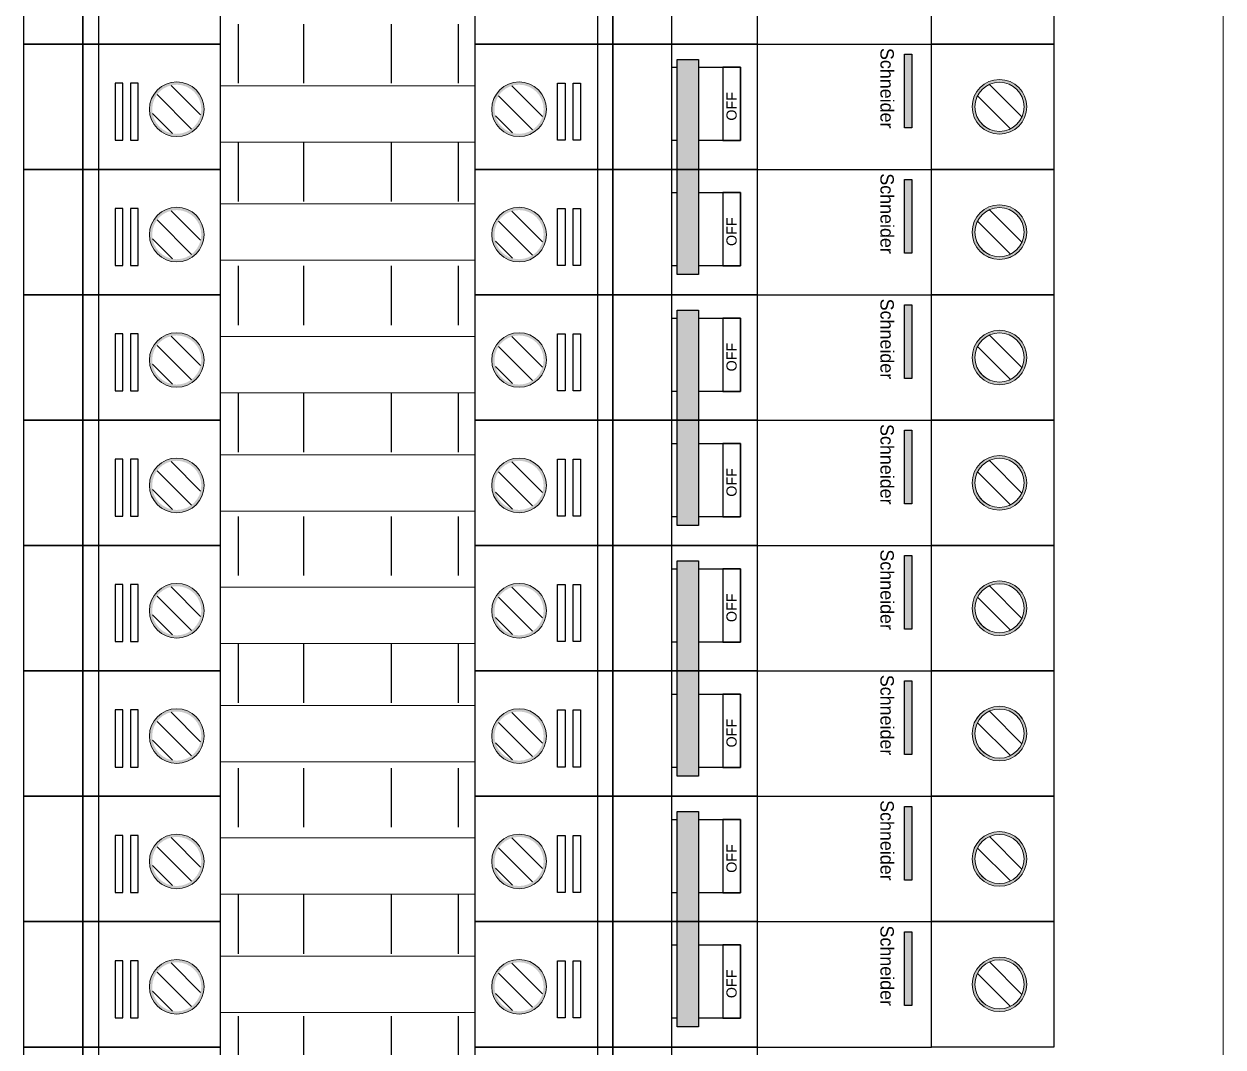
# Model space of a CAD drawing. Header units: inches. Extents: x 18739 to 22272, y 3658 to 7913.
# Drawn here: x 19677.4 to 19773.6, y 4073.3 to 4155.3 of the extents above; entities that cross this region are included whole.
import ezdxf

# ---------------------------------------------------------------- set-up
doc = ezdxf.new("R2010")
doc.units = ezdxf.units.IN
doc.header["$MEASUREMENT"] = 0
doc.layers.add('20-80AT', color=85, linetype='Continuous')
doc.layers.add('ENCLOSRURE', color=7, linetype='Continuous', lineweight=20)
doc.layers.add('LUGS', color=251, linetype='Continuous', lineweight=5)
doc.styles.get("Standard").update_dxf_attribs({"font": 'arial.ttf'})

msp = doc.modelspace()

# ---------------------------------------------------------------- hatches: boundary and pattern name
h = msp.add_hatch(color=3)
h.dxf.hatch_style = 1
h.paths.add_polyline_path([(19748.59359, 4152.87376), (19748.01717, 4152.87376), (19748.01717, 4146.96776), (19748.59359, 4146.96776)])
h = msp.add_hatch(color=3)
h.dxf.hatch_style = 1
h.paths.add_polyline_path([(19729.77119, 4152.45344), (19731.48535, 4152.45344), (19731.48535, 4135.19705), (19729.77119, 4135.19705)])
h = msp.add_hatch(color=3)
h.dxf.hatch_style = 1
h.paths.add_polyline_path([(19748.59366, 4142.8225), (19748.01724, 4142.8225), (19748.01724, 4136.9165), (19748.59366, 4136.9165)])
h = msp.add_hatch(color=3)
h.dxf.hatch_style = 1
h.paths.add_polyline_path([(19748.59352, 4132.77131), (19748.0171, 4132.77131), (19748.0171, 4126.86532), (19748.59352, 4126.86532)])
h = msp.add_hatch(color=3)
h.dxf.hatch_style = 1
h.paths.add_polyline_path([(19729.77112, 4132.35099), (19731.48528, 4132.35099), (19731.48528, 4115.09461), (19729.77112, 4115.09461)])
h = msp.add_hatch(color=3)
h.dxf.hatch_style = 1
h.paths.add_polyline_path([(19748.59359, 4122.72005), (19748.01717, 4122.72005), (19748.01717, 4116.81406), (19748.59359, 4116.81406)])
h = msp.add_hatch(color=3)
h.dxf.hatch_style = 1
h.paths.add_polyline_path([(19748.59345, 4112.66887), (19748.01703, 4112.66887), (19748.01703, 4106.76287), (19748.59345, 4106.76287)])
h = msp.add_hatch(color=3)
h.dxf.hatch_style = 1
h.paths.add_polyline_path([(19729.77105, 4112.24854), (19731.48521, 4112.24854), (19731.48521, 4094.99216), (19729.77105, 4094.99216)])
h = msp.add_hatch(color=3)
h.dxf.hatch_style = 1
h.paths.add_polyline_path([(19748.59352, 4102.61761), (19748.0171, 4102.61761), (19748.0171, 4096.71161), (19748.59352, 4096.71161)])
h = msp.add_hatch(color=3)
h.dxf.hatch_style = 1
h.paths.add_polyline_path([(19748.59338, 4092.56642), (19748.01696, 4092.56642), (19748.01696, 4086.66043), (19748.59338, 4086.66043)])
h = msp.add_hatch(color=3)
h.dxf.hatch_style = 1
h.paths.add_polyline_path([(19729.77098, 4092.1461), (19731.48514, 4092.1461), (19731.48514, 4074.88972), (19729.77098, 4074.88972)])
h = msp.add_hatch(color=3)
h.dxf.hatch_style = 1
h.paths.add_polyline_path([(19748.59345, 4082.51516), (19748.01703, 4082.51516), (19748.01703, 4076.60917), (19748.59345, 4076.60917)])
at = {"layer": 'ENCLOSRURE'}
h = msp.add_hatch(color=253, dxfattribs=at)
h.dxf.hatch_style = 1
h.paths.add_polyline_path([(19757.82127, 4148.65524, 1), (19753.44033, 4148.65524, 1)])
h.paths.add_polyline_path([(19757.60048, 4148.65524, 1), (19753.66111, 4148.65524, 1)], flags=16)
h = msp.add_hatch(color=253, dxfattribs=at)
h.dxf.hatch_style = 1
h.paths.add_polyline_path([(19689.64235, 4146.26608, 1), (19689.64235, 4150.64702, 1)])
h.paths.add_polyline_path([(19689.64235, 4150.42624, -1), (19689.64235, 4146.48687, -1)], flags=16)
h = msp.add_hatch(dxfattribs=at)
h.set_pattern_fill('ANSI31', color=253, scale=10.587288, angle=90)
h.set_pattern_definition([(135, (-9426.5736, -69425.9033), (-0.93579288, -0.93579288), [])])
h.paths.add_polyline_path([(19689.64235, 4150.42624, 1), (19689.64235, 4146.48687, 1)])
h = msp.add_hatch(color=253, dxfattribs=at)
h.dxf.hatch_style = 1
h.paths.add_polyline_path([(19717.09878, 4146.26612, -1), (19717.09878, 4150.64706, -1)])
h.paths.add_polyline_path([(19717.09878, 4150.42627, 1), (19717.09878, 4146.4869, 1)], flags=16)
h = msp.add_hatch(dxfattribs=at)
h.set_pattern_fill('ANSI31', color=253, scale=10.587288, angle=90)
h.set_pattern_definition([(135, (-9427.3432, -69425.9033), (-0.93579288, -0.93579288), [])])
h.paths.add_polyline_path([(19717.09878, 4150.42627, -1), (19717.09878, 4146.4869, -1)])
h = msp.add_hatch(dxfattribs=at)
h.set_pattern_fill('ANSI31', color=253, scale=10.587288, angle=90)
h.set_pattern_definition([(135, (-9465.8752, -69425.7047), (-0.93579288, -0.93579288), [])])
h.paths.add_polyline_path([(19757.60048, 4148.65524, 1), (19753.66111, 4148.65524, 1)])
h = msp.add_hatch(color=253, dxfattribs=at)
h.dxf.hatch_style = 1
h.paths.add_polyline_path([(19689.64232, 4136.21486, 1), (19689.64232, 4140.5958, 1)])
h.paths.add_polyline_path([(19689.64232, 4140.37501, -1), (19689.64232, 4136.43564, -1)], flags=16)
h = msp.add_hatch(dxfattribs=at)
h.set_pattern_fill('ANSI31', color=253, scale=10.587288, angle=90)
h.set_pattern_definition([(135, (-9426.5737, -69435.9546), (-0.93579288, -0.93579288), [])])
h.paths.add_polyline_path([(19689.64232, 4140.37501, 1), (19689.64232, 4136.43564, 1)])
h = msp.add_hatch(color=253, dxfattribs=at)
h.dxf.hatch_style = 1
h.paths.add_polyline_path([(19717.09885, 4136.21486, -1), (19717.09885, 4140.5958, -1)])
h.paths.add_polyline_path([(19717.09885, 4140.37501, 1), (19717.09885, 4136.43564, 1)], flags=16)
h = msp.add_hatch(dxfattribs=at)
h.set_pattern_fill('ANSI31', color=253, scale=10.587288, angle=90)
h.set_pattern_definition([(135, (-9427.3431, -69435.9546), (-0.93579288, -0.93579288), [])])
h.paths.add_polyline_path([(19717.09885, 4140.37501, -1), (19717.09885, 4136.43564, -1)])
h = msp.add_hatch(color=253, dxfattribs=at)
h.dxf.hatch_style = 1
h.paths.add_polyline_path([(19757.82134, 4138.60398, 1), (19753.4404, 4138.60398, 1)])
h.paths.add_polyline_path([(19757.60055, 4138.60398, 1), (19753.66118, 4138.60398, 1)], flags=16)
h = msp.add_hatch(dxfattribs=at)
h.set_pattern_fill('ANSI31', color=253, scale=10.587288, angle=90)
h.set_pattern_definition([(135, (-9465.8751, -69435.7559), (-0.93579288, -0.93579288), [])])
h.paths.add_polyline_path([(19757.60055, 4138.60398, 1), (19753.66118, 4138.60398, 1)])
h = msp.add_hatch(color=253, dxfattribs=at)
h.dxf.hatch_style = 1
h.paths.add_polyline_path([(19757.8212, 4128.55279, 1), (19753.44026, 4128.55279, 1)])
h.paths.add_polyline_path([(19757.60041, 4128.55279, 1), (19753.66104, 4128.55279, 1)], flags=16)
h = msp.add_hatch(color=253, dxfattribs=at)
h.dxf.hatch_style = 1
h.paths.add_polyline_path([(19689.64228, 4126.16364, 1), (19689.64228, 4130.54458, 1)])
h.paths.add_polyline_path([(19689.64228, 4130.32379, -1), (19689.64228, 4126.38442, -1)], flags=16)
h = msp.add_hatch(dxfattribs=at)
h.set_pattern_fill('ANSI31', color=253, scale=10.587288, angle=90)
h.set_pattern_definition([(135, (-9426.5737, -69446.0058), (-0.93579288, -0.93579288), [])])
h.paths.add_polyline_path([(19689.64228, 4130.32379, 1), (19689.64228, 4126.38442, 1)])
h = msp.add_hatch(color=253, dxfattribs=at)
h.dxf.hatch_style = 1
h.paths.add_polyline_path([(19717.09871, 4126.16367, -1), (19717.09871, 4130.54461, -1)])
h.paths.add_polyline_path([(19717.09871, 4130.32383, 1), (19717.09871, 4126.38446, 1)], flags=16)
h = msp.add_hatch(dxfattribs=at)
h.set_pattern_fill('ANSI31', color=253, scale=10.587288, angle=90)
h.set_pattern_definition([(135, (-9427.3432, -69446.0058), (-0.93579288, -0.93579288), [])])
h.paths.add_polyline_path([(19717.09871, 4130.32383, -1), (19717.09871, 4126.38446, -1)])
h = msp.add_hatch(dxfattribs=at)
h.set_pattern_fill('ANSI31', color=253, scale=10.587288, angle=90)
h.set_pattern_definition([(135, (-9465.8752, -69445.8071), (-0.93579288, -0.93579288), [])])
h.paths.add_polyline_path([(19757.60041, 4128.55279, 1), (19753.66104, 4128.55279, 1)])
h = msp.add_hatch(color=253, dxfattribs=at)
h.dxf.hatch_style = 1
h.paths.add_polyline_path([(19689.64225, 4116.11241, 1), (19689.64225, 4120.49335, 1)])
h.paths.add_polyline_path([(19689.64225, 4120.27257, -1), (19689.64225, 4116.3332, -1)], flags=16)
h = msp.add_hatch(dxfattribs=at)
h.set_pattern_fill('ANSI31', color=253, scale=10.587288, angle=90)
h.set_pattern_definition([(135, (-9426.5737, -69456.057), (-0.93579288, -0.93579288), [])])
h.paths.add_polyline_path([(19689.64225, 4120.27257, 1), (19689.64225, 4116.3332, 1)])
h = msp.add_hatch(color=253, dxfattribs=at)
h.dxf.hatch_style = 1
h.paths.add_polyline_path([(19717.09878, 4116.11241, -1), (19717.09878, 4120.49335, -1)])
h.paths.add_polyline_path([(19717.09878, 4120.27257, 1), (19717.09878, 4116.3332, 1)], flags=16)
h = msp.add_hatch(dxfattribs=at)
h.set_pattern_fill('ANSI31', color=253, scale=10.587288, angle=90)
h.set_pattern_definition([(135, (-9427.3432, -69456.057), (-0.93579288, -0.93579288), [])])
h.paths.add_polyline_path([(19717.09878, 4120.27257, -1), (19717.09878, 4116.3332, -1)])
h = msp.add_hatch(color=253, dxfattribs=at)
h.dxf.hatch_style = 1
h.paths.add_polyline_path([(19757.82127, 4118.50153, 1), (19753.44033, 4118.50153, 1)])
h.paths.add_polyline_path([(19757.60048, 4118.50153, 1), (19753.66111, 4118.50153, 1)], flags=16)
h = msp.add_hatch(dxfattribs=at)
h.set_pattern_fill('ANSI31', color=253, scale=10.587288, angle=90)
h.set_pattern_definition([(135, (-9465.8752, -69455.8584), (-0.93579288, -0.93579288), [])])
h.paths.add_polyline_path([(19757.60048, 4118.50153, 1), (19753.66111, 4118.50153, 1)])
h = msp.add_hatch(color=253, dxfattribs=at)
h.dxf.hatch_style = 1
h.paths.add_polyline_path([(19689.64221, 4106.06119, 1), (19689.64221, 4110.44213, 1)])
h.paths.add_polyline_path([(19689.64221, 4110.22135, -1), (19689.64221, 4106.28197, -1)], flags=16)
h = msp.add_hatch(color=253, dxfattribs=at)
h.dxf.hatch_style = 1
h.paths.add_polyline_path([(19717.09864, 4106.06123, -1), (19717.09864, 4110.44217, -1)])
h.paths.add_polyline_path([(19717.09864, 4110.22138, 1), (19717.09864, 4106.28201, 1)], flags=16)
h = msp.add_hatch(color=253, dxfattribs=at)
h.dxf.hatch_style = 1
h.paths.add_polyline_path([(19757.82113, 4108.45035, 1), (19753.44019, 4108.45035, 1)])
h.paths.add_polyline_path([(19757.60034, 4108.45035, 1), (19753.66097, 4108.45035, 1)], flags=16)
h = msp.add_hatch(dxfattribs=at)
h.set_pattern_fill('ANSI31', color=253, scale=10.587288, angle=90)
h.set_pattern_definition([(135, (-9426.5738, -69466.1082), (-0.93579288, -0.93579288), [])])
h.paths.add_polyline_path([(19689.64221, 4110.22135, 1), (19689.64221, 4106.28197, 1)])
h = msp.add_hatch(dxfattribs=at)
h.set_pattern_fill('ANSI31', color=253, scale=10.587288, angle=90)
h.set_pattern_definition([(135, (-9427.3433, -69466.1082), (-0.93579288, -0.93579288), [])])
h.paths.add_polyline_path([(19717.09864, 4110.22138, -1), (19717.09864, 4106.28201, -1)])
h = msp.add_hatch(dxfattribs=at)
h.set_pattern_fill('ANSI31', color=253, scale=10.587288, angle=90)
h.set_pattern_definition([(135, (-9465.8753, -69465.9096), (-0.93579288, -0.93579288), [])])
h.paths.add_polyline_path([(19757.60034, 4108.45035, 1), (19753.66097, 4108.45035, 1)])
h = msp.add_hatch(color=253, dxfattribs=at)
h.dxf.hatch_style = 1
h.paths.add_polyline_path([(19689.64218, 4096.00997, 1), (19689.64218, 4100.39091, 1)])
h.paths.add_polyline_path([(19689.64218, 4100.17012, -1), (19689.64218, 4096.23075, -1)], flags=16)
h = msp.add_hatch(dxfattribs=at)
h.set_pattern_fill('ANSI31', color=253, scale=10.587288, angle=90)
h.set_pattern_definition([(135, (-9426.5738, -69476.1595), (-0.93579288, -0.93579288), [])])
h.paths.add_polyline_path([(19689.64218, 4100.17012, 1), (19689.64218, 4096.23075, 1)])
h = msp.add_hatch(color=253, dxfattribs=at)
h.dxf.hatch_style = 1
h.paths.add_polyline_path([(19717.09871, 4096.00997, -1), (19717.09871, 4100.39091, -1)])
h.paths.add_polyline_path([(19717.09871, 4100.17012, 1), (19717.09871, 4096.23075, 1)], flags=16)
h = msp.add_hatch(dxfattribs=at)
h.set_pattern_fill('ANSI31', color=253, scale=10.587288, angle=90)
h.set_pattern_definition([(135, (-9427.3432, -69476.1595), (-0.93579288, -0.93579288), [])])
h.paths.add_polyline_path([(19717.09871, 4100.17012, -1), (19717.09871, 4096.23075, -1)])
h = msp.add_hatch(color=253, dxfattribs=at)
h.dxf.hatch_style = 1
h.paths.add_polyline_path([(19757.8212, 4098.39909, 1), (19753.44026, 4098.39909, 1)])
h.paths.add_polyline_path([(19757.60041, 4098.39909, 1), (19753.66104, 4098.39909, 1)], flags=16)
h = msp.add_hatch(dxfattribs=at)
h.set_pattern_fill('ANSI31', color=253, scale=10.587288, angle=90)
h.set_pattern_definition([(135, (-9465.8752, -69475.9608), (-0.93579288, -0.93579288), [])])
h.paths.add_polyline_path([(19757.60041, 4098.39909, 1), (19753.66104, 4098.39909, 1)])
h = msp.add_hatch(color=253, dxfattribs=at)
h.dxf.hatch_style = 1
h.paths.add_polyline_path([(19689.64214, 4085.95874, 1), (19689.64214, 4090.33968, 1)])
h.paths.add_polyline_path([(19689.64214, 4090.1189, -1), (19689.64214, 4086.17953, -1)], flags=16)
h = msp.add_hatch(color=253, dxfattribs=at)
h.dxf.hatch_style = 1
h.paths.add_polyline_path([(19717.09857, 4085.95878, -1), (19717.09857, 4090.33972, -1)])
h.paths.add_polyline_path([(19717.09857, 4090.11894, 1), (19717.09857, 4086.17957, 1)], flags=16)
h = msp.add_hatch(color=253, dxfattribs=at)
h.dxf.hatch_style = 1
h.paths.add_polyline_path([(19757.82106, 4088.3479, 1), (19753.44012, 4088.3479, 1)])
h.paths.add_polyline_path([(19757.60027, 4088.3479, 1), (19753.6609, 4088.3479, 1)], flags=16)
h = msp.add_hatch(dxfattribs=at)
h.set_pattern_fill('ANSI31', color=253, scale=10.587288, angle=90)
h.set_pattern_definition([(135, (-9465.8754, -69486.012), (-0.93579288, -0.93579288), [])])
h.paths.add_polyline_path([(19757.60027, 4088.3479, 1), (19753.6609, 4088.3479, 1)])
h = msp.add_hatch(dxfattribs=at)
h.set_pattern_fill('ANSI31', color=253, scale=10.587288, angle=90)
h.set_pattern_definition([(135, (-9426.5738, -69486.2107), (-0.93579288, -0.93579288), [])])
h.paths.add_polyline_path([(19689.64214, 4090.1189, 1), (19689.64214, 4086.17953, 1)])
h = msp.add_hatch(dxfattribs=at)
h.set_pattern_fill('ANSI31', color=253, scale=10.587288, angle=90)
h.set_pattern_definition([(135, (-9427.3434, -69486.2106), (-0.93579288, -0.93579288), [])])
h.paths.add_polyline_path([(19717.09857, 4090.11894, -1), (19717.09857, 4086.17957, -1)])
h = msp.add_hatch(color=253, dxfattribs=at)
h.dxf.hatch_style = 1
h.paths.add_polyline_path([(19689.64211, 4075.90752, 1), (19689.64211, 4080.28846, 1)])
h.paths.add_polyline_path([(19689.64211, 4080.06768, -1), (19689.64211, 4076.12831, -1)], flags=16)
h = msp.add_hatch(dxfattribs=at)
h.set_pattern_fill('ANSI31', color=253, scale=10.587288, angle=90)
h.set_pattern_definition([(135, (-9426.5739, -69496.2619), (-0.93579288, -0.93579288), [])])
h.paths.add_polyline_path([(19689.64211, 4080.06768, 1), (19689.64211, 4076.12831, 1)])
h = msp.add_hatch(color=253, dxfattribs=at)
h.dxf.hatch_style = 1
h.paths.add_polyline_path([(19717.09864, 4075.90752, -1), (19717.09864, 4080.28846, -1)])
h.paths.add_polyline_path([(19717.09864, 4080.06768, 1), (19717.09864, 4076.12831, 1)], flags=16)
h = msp.add_hatch(dxfattribs=at)
h.set_pattern_fill('ANSI31', color=253, scale=10.587288, angle=90)
h.set_pattern_definition([(135, (-9427.3433, -69496.2619), (-0.93579288, -0.93579288), [])])
h.paths.add_polyline_path([(19717.09864, 4080.06768, -1), (19717.09864, 4076.12831, -1)])
h = msp.add_hatch(color=253, dxfattribs=at)
h.dxf.hatch_style = 1
h.paths.add_polyline_path([(19757.82113, 4078.29664, 1), (19753.44019, 4078.29664, 1)])
h.paths.add_polyline_path([(19757.60034, 4078.29664, 1), (19753.66097, 4078.29664, 1)], flags=16)
h = msp.add_hatch(dxfattribs=at)
h.set_pattern_fill('ANSI31', color=253, scale=10.587288, angle=90)
h.set_pattern_definition([(135, (-9465.8753, -69496.0633), (-0.93579288, -0.93579288), [])])
h.paths.add_polyline_path([(19757.60034, 4078.29664, 1), (19753.66097, 4078.29664, 1)])

# ---------------------------------------------------------------- linework, layer by layer
at = {"color": 0}
for p, q in [((19694.57339, 4155.29002), (19694.57339, 4150.55157)), ((19699.79817, 4155.29002), (19699.79817, 4150.55157)), ((19706.84507, 4155.29002), (19706.84507, 4150.55157)), ((19712.2107, 4155.29002), (19712.2107, 4150.55157)), ((19736.19371, 4153.68158), (19750.18708, 4153.68158)), ((19694.57339, 4145.8003), (19694.57339, 4141.06184)), ((19699.79817, 4145.8003), (19699.79817, 4141.06184)), ((19706.84507, 4145.8003), (19706.84507, 4141.06184)), ((19712.2107, 4145.8003), (19712.2107, 4141.06184)), ((19694.57339, 4135.89801), (19694.57339, 4131.15955)), ((19699.79817, 4135.89801), (19699.79817, 4131.15955)), ((19706.84507, 4135.89801), (19706.84507, 4131.15955)), ((19712.2107, 4135.89801), (19712.2107, 4131.15955)), ((19736.19364, 4133.57913), (19750.18701, 4133.57913)), ((19694.57332, 4125.69785), (19694.57332, 4120.95939)), ((19699.7981, 4125.69785), (19699.7981, 4120.95939)), ((19706.845, 4125.69785), (19706.845, 4120.95939)), ((19712.21063, 4125.69785), (19712.21063, 4120.95939)), ((19694.57339, 4115.81924), (19694.57339, 4111.08078)), ((19699.79817, 4115.81924), (19699.79817, 4111.08078)), ((19706.84507, 4115.81924), (19706.84507, 4111.08078)), ((19712.2107, 4115.81924), (19712.2107, 4111.08078)), ((19736.19357, 4113.47669), (19750.18694, 4113.47669)), ((19694.57325, 4105.59541), (19694.57325, 4100.85695)), ((19699.79803, 4105.59541), (19699.79803, 4100.85695)), ((19706.84493, 4105.59541), (19706.84493, 4100.85695)), ((19712.21056, 4105.59541), (19712.21056, 4100.85695)), ((19694.57339, 4095.62729), (19694.57339, 4090.88883)), ((19699.79817, 4095.62729), (19699.79817, 4090.88883)), ((19706.84507, 4095.62729), (19706.84507, 4090.88883)), ((19712.2107, 4095.62729), (19712.2107, 4090.88883)), ((19736.1935, 4093.37424), (19750.18687, 4093.37424)), ((19694.57318, 4085.49296), (19694.57318, 4080.7545)), ((19699.79796, 4085.49296), (19699.79796, 4080.7545)), ((19706.84486, 4085.49296), (19706.84486, 4080.7545)), ((19712.21049, 4085.49296), (19712.21049, 4080.7545)), ((19694.57339, 4075.7425), (19694.57339, 4071.00404)), ((19699.79817, 4075.7425), (19699.79817, 4071.00404)), ((19706.84507, 4075.7425), (19706.84507, 4071.00404)), ((19712.2107, 4075.7425), (19712.2107, 4071.00404))]:
    msp.add_line(p, q, dxfattribs=at)
at = {"color": 3}
for points in [[(19748.59359, 4152.87376), (19748.59359, 4146.96776), (19748.01717, 4146.96776), (19748.01717, 4152.87376)], [(19729.77119, 4135.19705), (19729.77119, 4152.45344), (19731.48535, 4152.45344), (19731.48535, 4135.19705)], [(19748.59366, 4142.8225), (19748.59366, 4136.9165), (19748.01724, 4136.9165), (19748.01724, 4142.8225)], [(19748.59352, 4132.77131), (19748.59352, 4126.86532), (19748.0171, 4126.86532), (19748.0171, 4132.77131)], [(19729.77112, 4115.09461), (19729.77112, 4132.35099), (19731.48528, 4132.35099), (19731.48528, 4115.09461)], [(19748.59359, 4122.72005), (19748.59359, 4116.81406), (19748.01717, 4116.81406), (19748.01717, 4122.72005)], [(19748.59345, 4112.66887), (19748.59345, 4106.76287), (19748.01703, 4106.76287), (19748.01703, 4112.66887)], [(19729.77105, 4094.99216), (19729.77105, 4112.24854), (19731.48521, 4112.24854), (19731.48521, 4094.99216)], [(19748.59352, 4102.61761), (19748.59352, 4096.71161), (19748.0171, 4096.71161), (19748.0171, 4102.61761)], [(19748.59338, 4092.56642), (19748.59338, 4086.66043), (19748.01696, 4086.66043), (19748.01696, 4092.56642)], [(19729.77098, 4074.88972), (19729.77098, 4092.1461), (19731.48514, 4092.1461), (19731.48514, 4074.88972)], [(19748.59345, 4082.51516), (19748.59345, 4076.60917), (19748.01703, 4076.60917), (19748.01703, 4082.51516)]]:
    msp.add_lwpolyline(points, close=True, dxfattribs=at)
at = {"layer": '20-80AT', "color": 0}
for p, q in [((19736.19361, 4153.68206), (19750.18701, 4153.68174)), ((19736.19375, 4143.63064), (19750.18715, 4143.63032)), ((19736.19375, 4133.57962), (19750.18715, 4133.57929)), ((19736.19368, 4123.52819), (19750.18708, 4123.52787)), ((19736.19368, 4113.47717), (19750.18708, 4113.47685)), ((19736.19361, 4103.42575), (19750.18701, 4103.42543)), ((19736.19361, 4093.37472), (19750.18701, 4093.3744)), ((19736.19354, 4083.3233), (19750.18694, 4083.32298)), ((19736.19354, 4073.27228), (19750.18694, 4073.27196))]:
    msp.add_line(p, q, dxfattribs=at)
for points in [[(19677.38946, 4163.73317), (19682.11925, 4163.73317), (19682.11925, 4153.68191), (19677.38946, 4153.68191)], [(19682.11925, 4163.73317), (19683.35712, 4163.73317), (19683.35712, 4153.68199), (19682.11925, 4153.68199)], [(19683.35715, 4163.73322), (19683.35712, 4153.68199), (19693.1616, 4153.68199), (19693.16163, 4163.73322)], [(19723.38374, 4163.73322), (19723.38377, 4153.68199), (19713.57929, 4153.68199), (19713.57925, 4163.73322)], [(19724.62164, 4163.73317), (19723.38377, 4163.73317), (19723.38377, 4153.68199), (19724.62164, 4153.68199)], [(19729.35143, 4163.73317), (19724.62164, 4163.73317), (19724.62164, 4153.68191), (19729.35143, 4153.68191)], [(19729.35196, 4153.68186), (19729.35193, 4163.73308), (19736.19361, 4163.73308), (19736.19365, 4153.68186)], [(19759.9915, 4163.73276), (19759.99153, 4153.68154), (19750.18705, 4153.68154), (19750.18701, 4163.73276)], [(19677.38964, 4153.68194), (19682.11943, 4153.68194), (19682.11943, 4143.63068), (19677.38964, 4143.63068)], [(19682.11943, 4153.68194), (19683.35729, 4153.68194), (19683.35729, 4143.63077), (19682.11943, 4143.63077)], [(19683.35733, 4153.68199), (19683.35729, 4143.63077), (19693.16178, 4143.63077), (19693.16181, 4153.68199)], [(19723.38381, 4153.68203), (19723.38384, 4143.63081), (19713.57936, 4143.63081), (19713.57932, 4153.68203)], [(19724.62171, 4153.68198), (19723.38384, 4153.68198), (19723.38384, 4143.63081), (19724.62171, 4143.63081)], [(19729.3515, 4153.68198), (19724.62171, 4153.68198), (19724.62171, 4143.63072), (19729.3515, 4143.63072)], [(19729.35203, 4143.63067), (19729.352, 4153.6819), (19736.19368, 4153.6819), (19736.19371, 4143.63067)], [(19759.99157, 4153.68158), (19759.9916, 4143.63035), (19750.18712, 4143.63035), (19750.18708, 4153.68158)], [(19734.85354, 4145.94367), (19734.85354, 4151.82368), (19733.44295, 4151.82368), (19733.44295, 4145.94367)], [(19685.31411, 4145.97731), (19685.31411, 4150.55022), (19684.70318, 4150.55022), (19684.70318, 4145.97731)], [(19686.5498, 4145.97731), (19686.5498, 4150.55022), (19685.93888, 4150.55022), (19685.93888, 4145.97731)], [(19720.19133, 4145.97735), (19720.19133, 4150.55026), (19720.80226, 4150.55026), (19720.80226, 4145.97735)], [(19721.42702, 4145.97735), (19721.42702, 4150.55026), (19722.03795, 4150.55026), (19722.03795, 4145.97735)], [(19677.3896, 4143.63072), (19682.11939, 4143.63072), (19682.11939, 4133.57946), (19677.3896, 4133.57946)], [(19682.11939, 4143.63072), (19683.35726, 4143.63072), (19683.35726, 4133.57955), (19682.11939, 4133.57955)], [(19683.35729, 4143.63077), (19683.35726, 4133.57955), (19693.16174, 4133.57955), (19693.16178, 4143.63077)], [(19723.38388, 4143.63077), (19723.38391, 4133.57955), (19713.57943, 4133.57955), (19713.57939, 4143.63077)], [(19724.62178, 4143.63072), (19723.38391, 4143.63072), (19723.38391, 4133.57955), (19724.62178, 4133.57955)], [(19729.35157, 4143.63072), (19724.62178, 4143.63072), (19724.62178, 4133.57946), (19729.35157, 4133.57946)], [(19729.3521, 4133.57941), (19729.35207, 4143.63064), (19736.19375, 4143.63064), (19736.19379, 4133.57941)], [(19759.99164, 4143.63032), (19759.99167, 4133.57909), (19750.18719, 4133.57909), (19750.18715, 4143.63032)], [(19734.85361, 4135.89241), (19734.85361, 4141.77242), (19733.44303, 4141.77242), (19733.44303, 4135.89241)], [(19685.31408, 4135.92609), (19685.31408, 4140.499), (19684.70315, 4140.499), (19684.70315, 4135.92609)], [(19686.54977, 4135.92609), (19686.54977, 4140.499), (19685.93884, 4140.499), (19685.93884, 4135.92609)], [(19720.1914, 4135.92609), (19720.1914, 4140.499), (19720.80233, 4140.499), (19720.80233, 4135.92609)], [(19721.42709, 4135.92609), (19721.42709, 4140.499), (19722.03802, 4140.499), (19722.03802, 4135.92609)], [(19677.38957, 4133.5795), (19682.11936, 4133.5795), (19682.11936, 4123.52824), (19677.38957, 4123.52824)], [(19682.11936, 4133.5795), (19683.35722, 4133.5795), (19683.35722, 4123.52833), (19682.11936, 4123.52833)], [(19683.35726, 4133.57955), (19683.35722, 4123.52833), (19693.16171, 4123.52833), (19693.16174, 4133.57955)], [(19723.38373, 4133.57959), (19723.38377, 4123.52836), (19713.57929, 4123.52836), (19713.57925, 4133.57959)], [(19724.62164, 4133.57953), (19723.38377, 4133.57953), (19723.38377, 4123.52836), (19724.62164, 4123.52836)], [(19729.35143, 4133.57953), (19724.62164, 4133.57953), (19724.62164, 4123.52828), (19729.35143, 4123.52828)], [(19729.35196, 4123.52823), (19729.35193, 4133.57945), (19736.19361, 4133.57945), (19736.19364, 4123.52823)], [(19759.9915, 4133.57913), (19759.99153, 4123.52791), (19750.18705, 4123.52791), (19750.18701, 4133.57913)], [(19734.85347, 4125.84122), (19734.85347, 4131.72123), (19733.44288, 4131.72123), (19733.44288, 4125.84122)], [(19685.31404, 4125.87487), (19685.31404, 4130.44778), (19684.70311, 4130.44778), (19684.70311, 4125.87487)], [(19686.54973, 4125.87487), (19686.54973, 4130.44778), (19685.93881, 4130.44778), (19685.93881, 4125.87487)], [(19720.19126, 4125.8749), (19720.19126, 4130.44782), (19720.80219, 4130.44782), (19720.80219, 4125.8749)], [(19721.42695, 4125.8749), (19721.42695, 4130.44782), (19722.03788, 4130.44782), (19722.03788, 4125.8749)], [(19677.38953, 4123.52828), (19682.11932, 4123.52828), (19682.11932, 4113.47702), (19677.38953, 4113.47702)], [(19682.11932, 4123.52828), (19683.35719, 4123.52828), (19683.35719, 4113.4771), (19682.11932, 4113.4771)], [(19683.35722, 4123.52833), (19683.35719, 4113.4771), (19693.16167, 4113.4771), (19693.16171, 4123.52833)], [(19723.38381, 4123.52833), (19723.38384, 4113.4771), (19713.57936, 4113.4771), (19713.57932, 4123.52833)], [(19724.62171, 4123.52828), (19723.38384, 4123.52828), (19723.38384, 4113.4771), (19724.62171, 4113.4771)], [(19729.3515, 4123.52828), (19724.62171, 4123.52828), (19724.62171, 4113.47702), (19729.3515, 4113.47702)], [(19729.35203, 4113.47697), (19729.352, 4123.52819), (19736.19368, 4123.52819), (19736.19372, 4113.47697)], [(19759.99157, 4123.52787), (19759.9916, 4113.47665), (19750.18712, 4113.47665), (19750.18708, 4123.52787)], [(19734.85354, 4115.78996), (19734.85354, 4121.66997), (19733.44296, 4121.66997), (19733.44296, 4115.78996)], [(19685.31401, 4115.82364), (19685.31401, 4120.39656), (19684.70308, 4120.39656), (19684.70308, 4115.82364)], [(19686.5497, 4115.82364), (19686.5497, 4120.39656), (19685.93877, 4120.39656), (19685.93877, 4115.82364)], [(19720.19133, 4115.82364), (19720.19133, 4120.39656), (19720.80226, 4120.39656), (19720.80226, 4115.82364)], [(19721.42702, 4115.82364), (19721.42702, 4120.39656), (19722.03795, 4120.39656), (19722.03795, 4115.82364)], [(19677.3895, 4113.47705), (19682.11929, 4113.47705), (19682.11929, 4103.42579), (19677.3895, 4103.42579)], [(19682.11929, 4113.47705), (19683.35715, 4113.47705), (19683.35715, 4103.42588), (19682.11929, 4103.42588)], [(19683.35719, 4113.4771), (19683.35715, 4103.42588), (19693.16163, 4103.42588), (19693.16167, 4113.4771)], [(19723.38366, 4113.47714), (19723.3837, 4103.42592), (19713.57922, 4103.42592), (19713.57918, 4113.47714)], [(19724.62157, 4113.47709), (19723.3837, 4113.47709), (19723.3837, 4103.42592), (19724.62157, 4103.42592)], [(19729.35136, 4113.47709), (19724.62157, 4113.47709), (19724.62157, 4103.42583), (19729.35136, 4103.42583)], [(19729.35189, 4103.42578), (19729.35186, 4113.47701), (19736.19354, 4113.47701), (19736.19357, 4103.42578)], [(19759.99142, 4113.47669), (19759.99146, 4103.42546), (19750.18698, 4103.42546), (19750.18694, 4113.47669)], [(19734.8534, 4105.73877), (19734.8534, 4111.61878), (19733.44281, 4111.61878), (19733.44281, 4105.73877)], [(19685.31397, 4105.77242), (19685.31397, 4110.34533), (19684.70304, 4110.34533), (19684.70304, 4105.77242)], [(19686.54966, 4105.77242), (19686.54966, 4110.34533), (19685.93873, 4110.34533), (19685.93873, 4105.77242)], [(19720.19119, 4105.77246), (19720.19119, 4110.34537), (19720.80212, 4110.34537), (19720.80212, 4105.77246)], [(19721.42688, 4105.77246), (19721.42688, 4110.34537), (19722.03781, 4110.34537), (19722.03781, 4105.77246)], [(19677.38946, 4103.42583), (19682.11925, 4103.42583), (19682.11925, 4093.37457), (19677.38946, 4093.37457)], [(19682.11925, 4103.42583), (19683.35712, 4103.42583), (19683.35712, 4093.37466), (19682.11925, 4093.37466)], [(19683.35715, 4103.42588), (19683.35712, 4093.37466), (19693.1616, 4093.37466), (19693.16163, 4103.42588)], [(19723.38374, 4103.42588), (19723.38377, 4093.37466), (19713.57929, 4093.37466), (19713.57925, 4103.42588)], [(19724.62164, 4103.42583), (19723.38377, 4103.42583), (19723.38377, 4093.37466), (19724.62164, 4093.37466)], [(19729.35143, 4103.42583), (19724.62164, 4103.42583), (19724.62164, 4093.37457), (19729.35143, 4093.37457)], [(19729.35196, 4093.37452), (19729.35193, 4103.42575), (19736.19361, 4103.42575), (19736.19365, 4093.37452)], [(19759.9915, 4103.42543), (19759.99153, 4093.3742), (19750.18705, 4093.3742), (19750.18701, 4103.42543)], [(19734.85347, 4095.68752), (19734.85347, 4101.56753), (19733.44289, 4101.56753), (19733.44289, 4095.68752)], [(19685.31394, 4095.7212), (19685.31394, 4100.29411), (19684.70301, 4100.29411), (19684.70301, 4095.7212)], [(19686.54963, 4095.7212), (19686.54963, 4100.29411), (19685.9387, 4100.29411), (19685.9387, 4095.7212)], [(19720.19126, 4095.7212), (19720.19126, 4100.29411), (19720.80219, 4100.29411), (19720.80219, 4095.7212)], [(19721.42695, 4095.7212), (19721.42695, 4100.29411), (19722.03788, 4100.29411), (19722.03788, 4095.7212)], [(19677.38943, 4093.37461), (19682.11922, 4093.37461), (19682.11922, 4083.32335), (19677.38943, 4083.32335)], [(19682.11922, 4093.37461), (19683.35708, 4093.37461), (19683.35708, 4083.32344), (19682.11922, 4083.32344)], [(19683.35712, 4093.37466), (19683.35708, 4083.32344), (19693.16156, 4083.32344), (19693.1616, 4093.37466)], [(19723.38359, 4093.3747), (19723.38363, 4083.32347), (19713.57915, 4083.32347), (19713.57911, 4093.3747)], [(19724.6215, 4093.37464), (19723.38363, 4093.37464), (19723.38363, 4083.32347), (19724.6215, 4083.32347)], [(19729.35129, 4093.37464), (19724.6215, 4093.37464), (19724.6215, 4083.32338), (19729.35129, 4083.32338)], [(19729.35182, 4083.32334), (19729.35178, 4093.37456), (19736.19347, 4093.37456), (19736.1935, 4083.32334)], [(19759.99135, 4093.37424), (19759.99139, 4083.32302), (19750.18691, 4083.32302), (19750.18687, 4093.37424)], [(19734.85333, 4085.63633), (19734.85333, 4091.51634), (19733.44274, 4091.51634), (19733.44274, 4085.63633)], [(19685.3139, 4085.66997), (19685.3139, 4090.24289), (19684.70297, 4090.24289), (19684.70297, 4085.66997)], [(19686.54959, 4085.66997), (19686.54959, 4090.24289), (19685.93866, 4090.24289), (19685.93866, 4085.66997)], [(19720.19112, 4085.67001), (19720.19112, 4090.24292), (19720.80205, 4090.24292), (19720.80205, 4085.67001)], [(19721.42681, 4085.67001), (19721.42681, 4090.24292), (19722.03774, 4090.24292), (19722.03774, 4085.67001)], [(19677.38939, 4083.32338), (19682.11918, 4083.32338), (19682.11918, 4073.27213), (19677.38939, 4073.27213)], [(19682.11918, 4083.32338), (19683.35705, 4083.32338), (19683.35705, 4073.27221), (19682.11918, 4073.27221)], [(19683.35708, 4083.32344), (19683.35705, 4073.27221), (19693.16153, 4073.27221), (19693.16156, 4083.32344)], [(19723.38367, 4083.32344), (19723.3837, 4073.27221), (19713.57922, 4073.27221), (19713.57918, 4083.32344)], [(19724.62157, 4083.32338), (19723.3837, 4083.32338), (19723.3837, 4073.27221), (19724.62157, 4073.27221)], [(19729.35136, 4083.32338), (19724.62157, 4083.32338), (19724.62157, 4073.27213), (19729.35136, 4073.27213)], [(19729.35189, 4073.27208), (19729.35186, 4083.3233), (19736.19354, 4083.3233), (19736.19358, 4073.27208)], [(19759.99143, 4083.32298), (19759.99146, 4073.27176), (19750.18698, 4073.27176), (19750.18694, 4083.32298)], [(19734.8534, 4075.58507), (19734.8534, 4081.46508), (19733.44282, 4081.46508), (19733.44282, 4075.58507)], [(19685.31387, 4075.61875), (19685.31387, 4080.19167), (19684.70294, 4080.19167), (19684.70294, 4075.61875)], [(19686.54956, 4075.61875), (19686.54956, 4080.19167), (19685.93863, 4080.19167), (19685.93863, 4075.61875)], [(19720.19119, 4075.61875), (19720.19119, 4080.19167), (19720.80212, 4080.19167), (19720.80212, 4075.61875)], [(19721.42688, 4075.61875), (19721.42688, 4080.19167), (19722.03781, 4080.19167), (19722.03781, 4075.61875)], [(19677.38935, 4073.27216), (19682.11915, 4073.27216), (19682.11915, 4063.2209), (19677.38935, 4063.2209)], [(19682.11915, 4073.27216), (19683.35701, 4073.27216), (19683.35701, 4063.22099), (19682.11915, 4063.22099)], [(19683.35705, 4073.27221), (19683.35701, 4063.22099), (19693.16149, 4063.22099), (19693.16153, 4073.27221)], [(19723.38352, 4073.27225), (19723.38356, 4063.22103), (19713.57908, 4063.22103), (19713.57904, 4073.27225)], [(19724.62143, 4073.2722), (19723.38356, 4073.2722), (19723.38356, 4063.22103), (19724.62143, 4063.22103)], [(19729.35122, 4073.2722), (19724.62143, 4073.2722), (19724.62143, 4063.22094), (19729.35122, 4063.22094)], [(19729.35175, 4063.22089), (19729.35171, 4073.27212), (19736.1934, 4073.27212), (19736.19343, 4063.22089)]]:
    msp.add_lwpolyline(points, close=True, dxfattribs=at)
for points in [[(19736.19365, 4163.73276), (19736.19365, 4153.68174), (19750.18701, 4153.68174), (19750.18701, 4163.73276)], [(19736.19371, 4153.68158), (19736.19371, 4143.63055), (19750.18708, 4143.63055), (19750.18708, 4153.68158)], [(19729.77119, 4145.94367), (19729.35204, 4145.94367), (19729.35204, 4151.82368), (19729.77117, 4151.82368)], [(19731.48534, 4151.82368), (19734.85354, 4151.82368), (19734.85354, 4145.94367), (19731.48534, 4145.94367)], [(19736.19375, 4143.63059), (19729.35155, 4143.63069)], [(19729.35155, 4143.63062), (19729.77122, 4143.63061)], [(19731.48539, 4143.63059), (19736.19375, 4143.63052)], [(19736.19379, 4143.63032), (19736.19379, 4133.57929), (19750.18715, 4133.57929), (19750.18715, 4143.63032)], [(19729.77126, 4135.89241), (19729.35211, 4135.89241), (19729.35211, 4141.77242), (19729.77124, 4141.77242)], [(19731.48541, 4141.77242), (19734.85361, 4141.77242), (19734.85361, 4135.89241), (19731.48541, 4135.89241)], [(19736.19364, 4133.57913), (19736.19364, 4123.52811), (19750.18701, 4123.52811), (19750.18701, 4133.57913)], [(19729.77112, 4125.84122), (19729.35197, 4125.84122), (19729.35197, 4131.72123), (19729.7711, 4131.72123)], [(19731.48527, 4131.72123), (19734.85347, 4131.72123), (19734.85347, 4125.84122), (19731.48527, 4125.84122)], [(19736.19368, 4123.52814), (19729.35148, 4123.52824)], [(19729.35148, 4123.52817), (19729.77115, 4123.52816)], [(19731.48532, 4123.52814), (19736.19368, 4123.52807)], [(19736.19372, 4123.52787), (19736.19372, 4113.47685), (19750.18708, 4113.47685), (19750.18708, 4123.52787)], [(19729.77119, 4115.78996), (19729.35204, 4115.78996), (19729.35204, 4121.66997), (19729.77117, 4121.66997)], [(19731.48534, 4121.66997), (19734.85354, 4121.66997), (19734.85354, 4115.78996), (19731.48534, 4115.78996)], [(19736.19357, 4113.47669), (19736.19357, 4103.42566), (19750.18694, 4103.42566), (19750.18694, 4113.47669)], [(19729.77105, 4105.73877), (19729.3519, 4105.73877), (19729.3519, 4111.61878), (19729.77103, 4111.61878)], [(19731.4852, 4111.61878), (19734.8534, 4111.61878), (19734.8534, 4105.73877), (19731.4852, 4105.73877)], [(19736.19361, 4103.4257), (19729.35141, 4103.4258)], [(19729.35141, 4103.42573), (19729.77108, 4103.42572)], [(19731.48525, 4103.42569), (19736.19361, 4103.42563)], [(19736.19365, 4103.42543), (19736.19365, 4093.3744), (19750.18701, 4093.3744), (19750.18701, 4103.42543)], [(19729.77112, 4095.68752), (19729.35197, 4095.68752), (19729.35197, 4101.56753), (19729.7711, 4101.56753)], [(19731.48527, 4101.56753), (19734.85347, 4101.56753), (19734.85347, 4095.68752), (19731.48527, 4095.68752)], [(19736.1935, 4093.37424), (19736.1935, 4083.32322), (19750.18687, 4083.32322), (19750.18687, 4093.37424)], [(19729.77098, 4085.63633), (19729.35183, 4085.63633), (19729.35183, 4091.51634), (19729.77096, 4091.51634)], [(19731.48513, 4091.51634), (19734.85333, 4091.51634), (19734.85333, 4085.63633), (19731.48513, 4085.63633)], [(19736.19354, 4083.32325), (19729.35134, 4083.32335)], [(19729.35134, 4083.32328), (19729.77101, 4083.32327)], [(19731.48518, 4083.32325), (19736.19354, 4083.32318)], [(19736.19358, 4083.32298), (19736.19358, 4073.27196), (19750.18694, 4073.27196), (19750.18694, 4083.32298)], [(19729.77105, 4075.58507), (19729.3519, 4075.58507), (19729.3519, 4081.46508), (19729.77103, 4081.46508)], [(19731.4852, 4081.46508), (19734.8534, 4081.46508), (19734.8534, 4075.58507), (19731.4852, 4075.58507)]]:
    msp.add_lwpolyline(points, dxfattribs=at)
at = {"layer": 'ENCLOSRURE'}
for points in [[(19633.20931, 4317.3654), (19773.56241, 4317.3654), (19773.56241, 3958.19814), (19633.20931, 3958.19814)], [(19693.13728, 4150.34671), (19713.5632, 4150.34671), (19713.5632, 4145.82832), (19693.13728, 4145.82832)], [(19693.13728, 4140.86536), (19713.5632, 4140.86536), (19713.5632, 4136.34697), (19693.13728, 4136.34697)], [(19693.13721, 4130.24427), (19713.56313, 4130.24427), (19713.56313, 4125.72588), (19693.13721, 4125.72588)], [(19693.13721, 4120.76292), (19713.56313, 4120.76292), (19713.56313, 4116.24452), (19693.13721, 4116.24452)], [(19693.13714, 4110.14182), (19713.56306, 4110.14182), (19713.56306, 4105.62343), (19693.13714, 4105.62343)], [(19693.13714, 4100.66047), (19713.56306, 4100.66047), (19713.56306, 4096.14208), (19693.13714, 4096.14208)], [(19693.13707, 4090.03938), (19713.56299, 4090.03938), (19713.56299, 4085.52099), (19693.13707, 4085.52099)], [(19693.13707, 4080.55803), (19713.56299, 4080.55803), (19713.56299, 4076.03963), (19693.13707, 4076.03963)]]:
    msp.add_lwpolyline(points, close=True, dxfattribs=at)
at = {"layer": 'LUGS'}
for centre, radius in [((19755.6308, 4148.65524, -2.20665), 2.19047), ((19755.63098, 4148.65596, -2.20665), 2.19047), ((19689.64235, 4148.45655, -22.74609), 2.19047), ((19717.09878, 4148.45659, -22.74609), 2.19047), ((19755.6308, 4148.65524, -1.10332), 1.96969), ((19689.64232, 4138.40533, -22.74609), 2.19047), ((19717.09885, 4138.40533, -22.74609), 2.19047), ((19755.63087, 4138.60398, -2.20665), 2.19047), ((19755.63105, 4138.6047, -2.20665), 2.19047), ((19755.63087, 4138.60398, -1.10332), 1.96969), ((19755.63073, 4128.55279, -2.20665), 2.19047), ((19755.63091, 4128.55351, -2.20665), 2.19047), ((19689.64228, 4128.35411, -22.74609), 2.19047), ((19717.09871, 4128.35414, -22.74609), 2.19047), ((19755.63073, 4128.55279, -1.10332), 1.96969), ((19689.64225, 4118.30288, -22.74609), 2.19047), ((19717.09878, 4118.30288, -22.74609), 2.19047), ((19755.6308, 4118.50153, -2.20665), 2.19047), ((19755.63098, 4118.50225, -2.20665), 2.19047), ((19755.6308, 4118.50153, -1.10332), 1.96969), ((19689.64221, 4108.25166, -22.74609), 2.19047), ((19717.09864, 4108.2517, -22.74609), 2.19047), ((19755.63066, 4108.45035, -2.20665), 2.19047), ((19755.63084, 4108.45107, -2.20665), 2.19047), ((19755.63066, 4108.45035, -1.10332), 1.96969), ((19689.64218, 4098.20044, -22.74609), 2.19047), ((19717.09871, 4098.20044, -22.74609), 2.19047), ((19755.63073, 4098.39909, -2.20665), 2.19047), ((19755.63091, 4098.39981, -2.20665), 2.19047), ((19755.63073, 4098.39909, -1.10332), 1.96969), ((19689.64214, 4088.14921, -22.74609), 2.19047), ((19717.09857, 4088.14925, -22.74609), 2.19047), ((19755.63059, 4088.3479, -2.20665), 2.19047), ((19755.63077, 4088.34862, -2.20665), 2.19047), ((19755.63059, 4088.3479, -1.10332), 1.96969), ((19689.64211, 4078.09799, -22.74609), 2.19047), ((19717.09864, 4078.09799, -22.74609), 2.19047), ((19755.63066, 4078.29664, -2.20665), 2.19047), ((19755.63084, 4078.29736, -2.20665), 2.19047), ((19755.63066, 4078.29664, -1.10332), 1.96969)]:
    msp.add_circle(centre, radius, dxfattribs=at)

# ---------------------------------------------------------------- texts
for p in [(19734.55259, 4147.54383), (19734.55266, 4137.49257), (19734.55252, 4127.44138), (19734.55259, 4117.39012), (19734.55245, 4107.33894), (19734.55252, 4097.28768), (19734.55238, 4087.23649), (19734.55245, 4077.18523)]:
    msp.add_text('OFF', height=0.821407, rotation=90).set_placement(p)
at = {"char_height": 1.0721304, "attachment_point": 7, "rotation": 270}
for insert in [(19746.06764, 4153.37176), (19746.06771, 4143.3205), (19746.06757, 4133.26932), (19746.06764, 4123.21806), (19746.0675, 4113.16687), (19746.06757, 4103.11561), (19746.06743, 4093.06443), (19746.0675, 4083.01317)]:
    msp.add_mtext_dynamic_manual_height_columns('{\\fBradley Hand ITC|b0|i0|c0|p66;Schneider}', width=35.0550439, gutter_width=1, heights=[0.83509], dxfattribs=dict(at, insert=insert))

doc.saveas('drawing.dxf')
